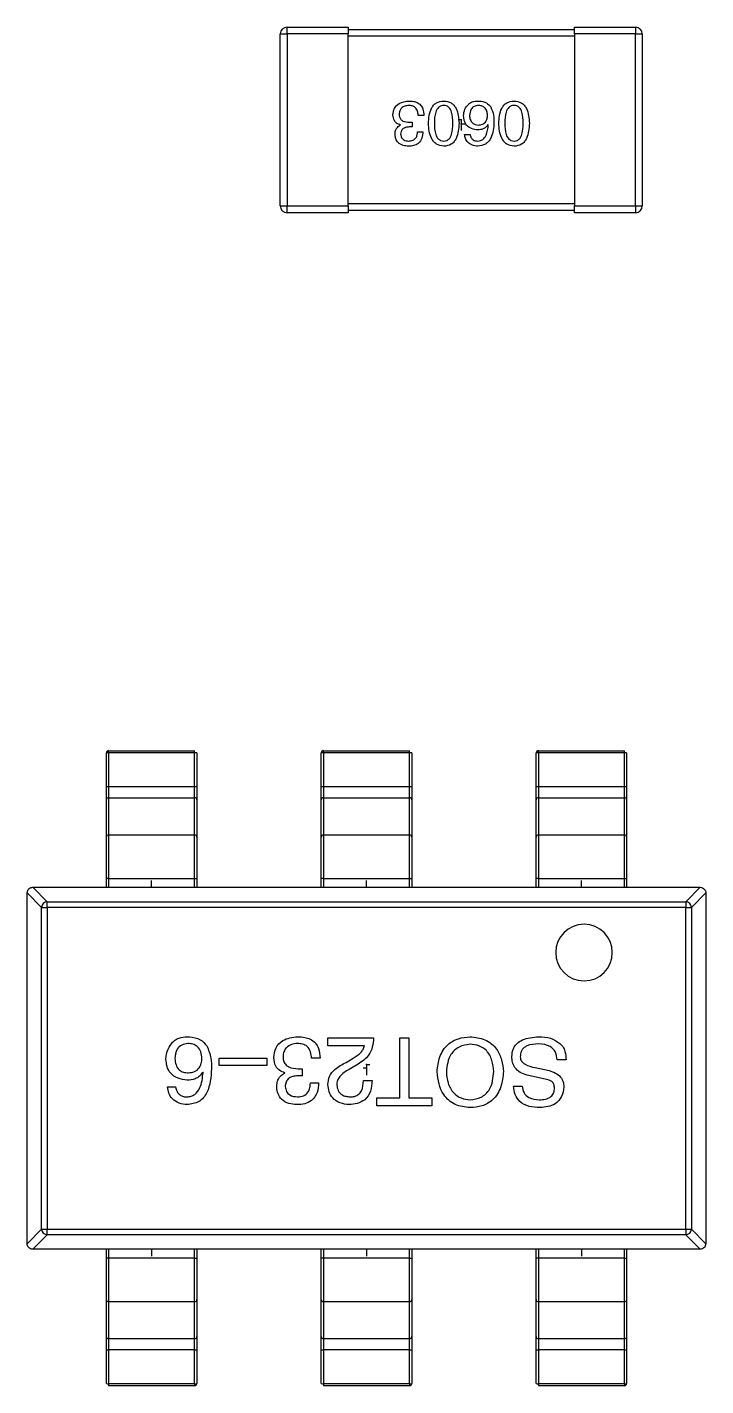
# Model space of a CAD drawing. Header units: millimetres. Extents: x 0 to 841, y 0 to 2287.
# Drawn here: x 304.12 to 310.12, y 294.21 to 306.22 of the extents above; entities that cross this region are included whole.
import ezdxf

# ---------------------------------------------------------------- set-up
doc = ezdxf.new("R2010")
doc.units = ezdxf.units.MM
doc.header["$PDSIZE"] = -1

msp = doc.modelspace()

# ---------------------------------------------------------------- linework, layer by layer
at = {"color": 7, "linetype": 'Continuous', "lineweight": 25}
for p, q in [((306.356, 304.64), (306.356, 306.16)), ((306.356, 306.16), (306.416, 306.16)), ((306.416, 306.16), (306.416, 306.22)), ((306.416, 306.22), (306.956, 306.22)), ((306.416, 306.16), (306.416, 304.64)), ((306.956, 306.16), (306.416, 306.16)), ((306.956, 306.22), (306.956, 306.16)), ((306.956, 306.2), (308.956, 306.2)), ((306.956, 304.64), (306.956, 306.16)), ((308.956, 306.14), (306.956, 306.14)), ((308.956, 306.22), (309.496, 306.22)), ((308.956, 306.16), (308.956, 306.22)), ((309.496, 306.16), (308.956, 306.16)), ((308.956, 306.16), (308.956, 304.64)), ((309.496, 306.22), (309.496, 306.16)), ((309.496, 304.64), (309.496, 306.16)), ((309.496, 306.16), (309.556, 306.16)), ((309.556, 306.16), (309.556, 304.64)), ((307.626, 305.44), (307.575, 305.44)), ((307.418, 305.353), (307.418, 305.355)), ((307.521, 305.338), (307.494, 305.338)), ((307.497, 305.379), (307.521, 305.379)), ((307.521, 305.379), (307.521, 305.338)), ((307.569, 305.296), (307.617, 305.296)), ((307.985, 305.272), (308.033, 305.272)), ((308.195, 305.357), (308.193, 305.36)), ((306.356, 304.64), (306.416, 304.64)), ((306.416, 304.64), (306.956, 304.64)), ((306.416, 304.58), (306.416, 304.64)), ((306.956, 304.58), (306.416, 304.58)), ((306.956, 304.66), (308.956, 304.66)), ((306.956, 304.64), (306.956, 304.58)), ((308.956, 304.6), (306.956, 304.6)), ((308.956, 304.64), (309.496, 304.64)), ((308.956, 304.58), (308.956, 304.64)), ((309.496, 304.58), (308.956, 304.58)), ((309.496, 304.64), (309.556, 304.64)), ((309.496, 304.64), (309.496, 304.58)), ((304.818, 299.506), (304.818, 299.805)), ((304.838, 299.806), (304.838, 299.825)), ((304.838, 299.824), (305.598, 299.824)), ((304.838, 299.806), (304.838, 299.507)), ((305.598, 299.806), (304.838, 299.806)), ((305.598, 299.806), (305.598, 299.825)), ((305.598, 299.507), (305.598, 299.806)), ((305.618, 299.805), (305.618, 299.506)), ((306.718, 299.506), (306.718, 299.805)), ((306.738, 299.806), (306.738, 299.825)), ((306.738, 299.824), (307.498, 299.824)), ((306.738, 299.806), (306.738, 299.507)), ((307.498, 299.806), (306.738, 299.806)), ((307.498, 299.806), (307.498, 299.825)), ((307.498, 299.507), (307.498, 299.806)), ((307.518, 299.805), (307.518, 299.506)), ((308.618, 299.506), (308.618, 299.805)), ((308.638, 299.806), (308.638, 299.825)), ((308.638, 299.824), (309.398, 299.824)), ((308.638, 299.806), (308.638, 299.507)), ((309.398, 299.806), (308.638, 299.806)), ((309.398, 299.806), (309.398, 299.825)), ((309.398, 299.507), (309.398, 299.806)), ((309.418, 299.805), (309.418, 299.506)), ((304.818, 299.39), (304.818, 299.506)), ((304.838, 299.507), (304.838, 299.409)), ((304.838, 299.507), (305.598, 299.507)), ((305.598, 299.409), (305.598, 299.507)), ((305.618, 299.506), (305.618, 299.39)), ((306.718, 299.39), (306.718, 299.506)), ((306.738, 299.507), (306.738, 299.409)), ((306.738, 299.507), (307.498, 299.507)), ((307.498, 299.409), (307.498, 299.507)), ((307.518, 299.506), (307.518, 299.39)), ((308.618, 299.39), (308.618, 299.506)), ((308.638, 299.507), (308.638, 299.409)), ((308.638, 299.507), (309.398, 299.507)), ((309.398, 299.409), (309.398, 299.507)), ((309.418, 299.506), (309.418, 299.39)), ((304.818, 299.062), (304.818, 299.39)), ((304.838, 299.409), (304.838, 299.081)), ((304.838, 299.409), (305.598, 299.409)), ((305.598, 299.081), (305.598, 299.409)), ((305.618, 299.39), (305.618, 299.062)), ((306.718, 299.062), (306.718, 299.39)), ((306.738, 299.409), (306.738, 299.081)), ((306.738, 299.409), (307.498, 299.409)), ((307.498, 299.081), (307.498, 299.409)), ((307.518, 299.39), (307.518, 299.062)), ((308.618, 299.062), (308.618, 299.39)), ((308.638, 299.409), (308.638, 299.081)), ((308.638, 299.409), (309.398, 299.409)), ((309.398, 299.081), (309.398, 299.409)), ((309.418, 299.39), (309.418, 299.062)), ((304.818, 298.696), (304.818, 299.062)), ((304.838, 299.081), (304.838, 298.696)), ((304.838, 299.081), (305.598, 299.081)), ((305.598, 298.696), (305.598, 299.081)), ((305.618, 299.062), (305.618, 298.696)), ((306.718, 298.696), (306.718, 299.062)), ((306.738, 299.081), (306.738, 298.696)), ((306.738, 299.081), (307.498, 299.081)), ((307.498, 298.696), (307.498, 299.081)), ((307.518, 299.062), (307.518, 298.696)), ((308.618, 298.696), (308.618, 299.062)), ((308.638, 299.081), (308.638, 298.696)), ((308.638, 299.081), (309.398, 299.081)), ((309.398, 298.696), (309.398, 299.081)), ((309.418, 299.062), (309.418, 298.696)), ((304.818, 298.618), (304.818, 298.696)), ((304.838, 298.696), (304.818, 298.696)), ((304.838, 298.696), (304.838, 298.618)), ((304.838, 298.696), (305.598, 298.696)), ((305.598, 298.696), (305.618, 298.696)), ((305.598, 298.618), (305.598, 298.696)), ((305.618, 298.696), (305.618, 298.618)), ((306.718, 298.618), (306.718, 298.696)), ((306.738, 298.696), (306.718, 298.696)), ((306.738, 298.696), (306.738, 298.618)), ((306.738, 298.696), (307.498, 298.696)), ((307.498, 298.618), (307.498, 298.696)), ((307.498, 298.696), (307.518, 298.696)), ((307.518, 298.696), (307.518, 298.618)), ((308.618, 298.618), (308.618, 298.696)), ((308.638, 298.696), (308.618, 298.696)), ((308.638, 298.696), (308.638, 298.618)), ((308.638, 298.696), (309.398, 298.696)), ((309.398, 298.618), (309.398, 298.696)), ((309.398, 298.696), (309.418, 298.696)), ((309.418, 298.696), (309.418, 298.618)), ((304.246, 298.44), (304.118, 298.569)), ((304.118, 295.468), (304.118, 298.568)), ((304.167, 298.618), (304.295, 298.489)), ((304.168, 298.618), (310.068, 298.618)), ((309.941, 298.489), (310.069, 298.618)), ((310.118, 298.569), (309.99, 298.44)), ((310.118, 298.568), (310.118, 295.468)), ((304.246, 298.44), (304.295, 298.44)), ((304.246, 295.595), (304.246, 298.44)), ((304.295, 298.489), (309.941, 298.489)), ((304.295, 298.44), (304.295, 298.489)), ((309.941, 298.44), (304.295, 298.44)), ((304.295, 298.44), (304.295, 295.595)), ((309.941, 298.489), (309.941, 298.44)), ((309.941, 295.595), (309.941, 298.44)), ((309.941, 298.44), (309.99, 298.44)), ((309.99, 298.44), (309.99, 295.595)), ((306.777, 297.286), (307.181, 297.286)), ((306.777, 297.217), (306.777, 297.286)), ((307.414, 297.286), (307.492, 297.286)), ((307.414, 296.755), (307.414, 297.286)), ((307.492, 297.286), (307.492, 296.755)), ((305.815, 297.106), (306.238, 297.106)), ((305.815, 297.043), (305.815, 297.106)), ((306.238, 297.106), (306.238, 297.043)), ((306.708, 297.106), (306.632, 297.106)), ((307.099, 297.217), (306.777, 297.217)), ((306.938, 297.07), (307, 297.106)), ((305.673, 296.981), (305.67, 296.984)), ((306.238, 297.043), (305.815, 297.043)), ((306.514, 297.014), (306.55, 297.014)), ((306.55, 297.014), (306.55, 296.951)), ((307.043, 297.053), (306.964, 297.007)), ((308.61, 297.024), (308.734, 296.997)), ((308.882, 297.092), (308.803, 297.092)), ((306.396, 296.974), (306.396, 296.978)), ((306.55, 296.951), (306.511, 296.951)), ((306.622, 296.889), (306.695, 296.889)), ((307.092, 296.909), (307.167, 296.909)), ((308.419, 296.86), (308.495, 296.86)), ((308.708, 296.919), (308.537, 296.958)), ((305.358, 296.853), (305.43, 296.853)), ((307.21, 296.755), (307.414, 296.755)), ((307.21, 296.686), (307.21, 296.755)), ((307.492, 296.755), (307.695, 296.755)), ((307.695, 296.755), (307.695, 296.686)), ((307.695, 296.686), (307.21, 296.686)), ((304.118, 295.467), (304.246, 295.595)), ((304.295, 295.546), (304.167, 295.418)), ((304.246, 295.595), (304.295, 295.595)), ((304.295, 295.595), (309.941, 295.595)), ((304.295, 295.546), (304.295, 295.595)), ((309.941, 295.546), (304.295, 295.546)), ((309.941, 295.595), (309.99, 295.595)), ((309.941, 295.595), (309.941, 295.546)), ((310.069, 295.418), (309.941, 295.546)), ((309.99, 295.595), (310.118, 295.467)), ((310.068, 295.418), (304.168, 295.418)), ((304.818, 295.34), (304.818, 295.418)), ((304.838, 295.34), (304.818, 295.34)), ((304.818, 294.973), (304.818, 295.34)), ((304.838, 295.418), (304.838, 295.34)), ((304.838, 295.34), (304.838, 294.954)), ((305.598, 295.34), (304.838, 295.34)), ((305.598, 295.34), (305.598, 295.418)), ((305.598, 294.954), (305.598, 295.34)), ((305.598, 295.34), (305.618, 295.34)), ((305.618, 295.418), (305.618, 295.34)), ((305.618, 295.34), (305.618, 294.973)), ((306.718, 295.34), (306.718, 295.418)), ((306.718, 294.973), (306.718, 295.34)), ((306.738, 295.34), (306.718, 295.34)), ((306.738, 295.418), (306.738, 295.34)), ((306.738, 295.34), (306.738, 294.954)), ((307.498, 295.34), (306.738, 295.34)), ((307.498, 295.34), (307.498, 295.418)), ((307.498, 294.954), (307.498, 295.34)), ((307.498, 295.34), (307.518, 295.34)), ((307.518, 295.418), (307.518, 295.34)), ((307.518, 295.34), (307.518, 294.973)), ((308.618, 295.34), (308.618, 295.418)), ((308.638, 295.34), (308.618, 295.34)), ((308.618, 294.973), (308.618, 295.34)), ((308.638, 295.418), (308.638, 295.34)), ((309.398, 295.34), (308.638, 295.34)), ((308.638, 295.34), (308.638, 294.954)), ((309.398, 295.34), (309.398, 295.418)), ((309.398, 295.34), (309.418, 295.34)), ((309.398, 294.954), (309.398, 295.34)), ((309.418, 295.418), (309.418, 295.34)), ((309.418, 295.34), (309.418, 294.973)), ((304.818, 294.645), (304.818, 294.973)), ((305.598, 294.954), (304.838, 294.954)), ((304.838, 294.954), (304.838, 294.626)), ((305.598, 294.626), (305.598, 294.954)), ((305.618, 294.973), (305.618, 294.645)), ((306.718, 294.645), (306.718, 294.973)), ((307.498, 294.954), (306.738, 294.954)), ((306.738, 294.954), (306.738, 294.626)), ((307.498, 294.626), (307.498, 294.954)), ((307.518, 294.973), (307.518, 294.645)), ((308.618, 294.645), (308.618, 294.973)), ((309.398, 294.954), (308.638, 294.954)), ((308.638, 294.954), (308.638, 294.626)), ((309.398, 294.626), (309.398, 294.954)), ((309.418, 294.973), (309.418, 294.645)), ((304.818, 294.53), (304.818, 294.645)), ((305.598, 294.626), (304.838, 294.626)), ((304.838, 294.626), (304.838, 294.529)), ((305.598, 294.529), (305.598, 294.626)), ((305.618, 294.645), (305.618, 294.53)), ((306.718, 294.53), (306.718, 294.645)), ((307.498, 294.626), (306.738, 294.626)), ((306.738, 294.626), (306.738, 294.529)), ((307.498, 294.529), (307.498, 294.626)), ((307.518, 294.645), (307.518, 294.53)), ((308.618, 294.53), (308.618, 294.645)), ((309.398, 294.626), (308.638, 294.626)), ((308.638, 294.626), (308.638, 294.529)), ((309.398, 294.529), (309.398, 294.626)), ((309.418, 294.645), (309.418, 294.53)), ((304.818, 294.231), (304.818, 294.53)), ((305.598, 294.529), (304.838, 294.529)), ((304.838, 294.529), (304.838, 294.23)), ((305.598, 294.23), (305.598, 294.529)), ((305.618, 294.53), (305.618, 294.231)), ((306.718, 294.231), (306.718, 294.53)), ((307.498, 294.529), (306.738, 294.529)), ((306.738, 294.529), (306.738, 294.23)), ((307.498, 294.23), (307.498, 294.529)), ((307.518, 294.53), (307.518, 294.231)), ((308.618, 294.231), (308.618, 294.53)), ((309.398, 294.529), (308.638, 294.529)), ((308.638, 294.529), (308.638, 294.23)), ((309.398, 294.23), (309.398, 294.529)), ((309.418, 294.53), (309.418, 294.231)), ((304.838, 294.23), (305.598, 294.23)), ((304.838, 294.23), (304.838, 294.211)), ((305.598, 294.23), (305.598, 294.211)), ((306.738, 294.23), (307.498, 294.23)), ((306.738, 294.23), (306.738, 294.211)), ((307.498, 294.23), (307.498, 294.211)), ((308.638, 294.23), (309.398, 294.23)), ((308.638, 294.23), (308.638, 294.211)), ((309.398, 294.23), (309.398, 294.211)), ((305.598, 294.211), (304.838, 294.211)), ((307.498, 294.211), (306.738, 294.211)), ((309.398, 294.211), (308.638, 294.211))]:
    msp.add_line(p, q, dxfattribs=at)
at = {"color": 7, "linetype": 'Continuous'}
for p, q in [((307.956, 305.4), (307.927, 305.4)), ((307.956, 305.4), (307.927, 305.4)), ((307.956, 305.4), (307.956, 305.341)), ((307.956, 305.4), (307.956, 305.341)), ((307.956, 305.365), (307.986, 305.365)), ((307.956, 305.365), (307.956, 305.306)), ((305.218, 298.618), (305.218, 298.677)), ((307.118, 298.618), (307.118, 298.677)), ((309.018, 298.618), (309.018, 298.677)), ((305.218, 298.618), (305.248, 298.618)), ((307.118, 298.618), (307.148, 298.618)), ((309.018, 298.618), (309.048, 298.618)), ((307.118, 297.018), (307.088, 297.018)), ((307.118, 297.018), (307.088, 297.018)), ((307.118, 297.051), (307.148, 297.051)), ((307.118, 297.051), (307.118, 296.992)), ((307.118, 297.018), (307.118, 296.958)), ((307.118, 297.018), (307.118, 296.958)), ((305.218, 295.418), (305.188, 295.418)), ((305.218, 295.418), (305.218, 295.358)), ((307.118, 295.418), (307.088, 295.418)), ((307.118, 295.418), (307.118, 295.358)), ((309.018, 295.418), (308.988, 295.418)), ((309.018, 295.418), (309.018, 295.358))]:
    msp.add_line(p, q, dxfattribs=at)
at = {"color": 7, "linetype": 'Continuous', "lineweight": 25}
for centre, radius, start, end in [((306.416, 306.16), 0.06, 90, 180), ((309.496, 306.16), 0.06, 0, 90), ((306.416, 304.64), 0.06, 180, 270), ((309.496, 304.64), 0.06, 270, 0), ((304.838, 299.805), 0.02, 90, 180), ((304.833, 299.709), 0.0965, 87.0366, 98.9552), ((305.603, 299.709), 0.0965, 81.0448, 92.9634), ((306.738, 299.805), 0.02, 90, 180), ((306.733, 299.709), 0.0965, 87.0366, 98.9552), ((307.503, 299.709), 0.0965, 81.0448, 92.9634), ((308.638, 299.805), 0.02, 90, 180), ((308.633, 299.709), 0.0965, 87.0366, 98.9552), ((309.403, 299.709), 0.0965, 81.0448, 92.9634), ((304.833, 299.41), 0.0965, 87.0366, 98.9552), ((305.603, 299.41), 0.0965, 81.0448, 92.9634), ((306.733, 299.41), 0.0965, 87.0366, 98.9552), ((307.503, 299.41), 0.0965, 81.0448, 92.9634), ((308.633, 299.41), 0.0965, 87.0366, 98.9552), ((309.403, 299.41), 0.0965, 81.0448, 92.9634), ((304.837, 299.39), 0.0194, 88.2746, 178.1638), ((305.599, 299.39), 0.0194, 1.8362, 91.7254), ((306.737, 299.39), 0.0194, 88.2746, 178.1638), ((307.499, 299.39), 0.0194, 1.8362, 91.7254), ((308.637, 299.39), 0.0194, 88.2746, 178.1638), ((309.399, 299.39), 0.0194, 1.8362, 91.7254), ((304.837, 299.061), 0.0194, 88.2746, 178.1638), ((305.599, 299.061), 0.0194, 1.8362, 91.7254), ((306.737, 299.061), 0.0194, 88.2746, 178.1638), ((307.499, 299.061), 0.0194, 1.8362, 91.7254), ((308.637, 299.061), 0.0194, 88.2746, 178.1638), ((309.399, 299.061), 0.0194, 1.8362, 91.7254), ((304.297, 298.438), 0.0513, 92.4062, 177.5938), ((309.939, 298.438), 0.0513, 2.4062, 87.5938), ((309.041, 298.04), 0.25, 0, 180), ((309.041, 298.04), 0.25, 180, 0), ((304.297, 295.597), 0.0513, 182.4062, 267.5938), ((309.939, 295.597), 0.0513, 272.4062, 357.5938), ((304.837, 294.974), 0.0194, 181.8362, 271.7254), ((305.599, 294.974), 0.0194, 268.2746, 358.1638), ((306.737, 294.974), 0.0194, 181.8362, 271.7254), ((307.499, 294.974), 0.0194, 268.2746, 358.1638), ((308.637, 294.974), 0.0194, 181.8362, 271.7254), ((309.399, 294.974), 0.0194, 268.2746, 358.1638), ((304.837, 294.646), 0.0194, 181.8362, 271.7254), ((305.599, 294.646), 0.0194, 268.2746, 358.1638), ((306.737, 294.646), 0.0194, 181.8362, 271.7254), ((307.499, 294.646), 0.0194, 268.2746, 358.1638), ((308.637, 294.646), 0.0194, 181.8362, 271.7254), ((309.399, 294.646), 0.0194, 268.2746, 358.1638), ((304.833, 294.625), 0.0965, 261.0448, 272.9634), ((305.603, 294.625), 0.0965, 267.0366, 278.9552), ((306.733, 294.625), 0.0965, 261.0448, 272.9634), ((307.503, 294.625), 0.0965, 267.0366, 278.9552), ((308.633, 294.625), 0.0965, 261.0448, 272.9634), ((309.403, 294.625), 0.0965, 267.0366, 278.9552), ((304.833, 294.326), 0.0965, 261.0448, 272.9634), ((305.598, 294.231), 0.02, 270, 0), ((305.603, 294.326), 0.0965, 267.0366, 278.9552), ((306.733, 294.326), 0.0965, 261.0448, 272.9634), ((307.498, 294.231), 0.02, 270, 0), ((307.503, 294.326), 0.0965, 267.0366, 278.9552), ((308.633, 294.326), 0.0965, 261.0448, 272.9634), ((309.398, 294.231), 0.02, 270, 0), ((309.403, 294.326), 0.0965, 267.0366, 278.9552)]:
    msp.add_arc(centre, radius, start, end, dxfattribs=at)
for points, knots in [([(307.352, 305.445), (307.355, 305.465), (307.36, 305.504), (307.412, 305.559), (307.463, 305.564), (307.494, 305.567)], [0, 0, 0, 0, 0.28105, 0.560203, 1, 1, 1, 1]), ([(307.492, 305.528), (307.48, 305.527), (307.457, 305.524), (307.427, 305.507), (307.41, 305.479), (307.408, 305.461), (307.407, 305.451)], [0, 0, 0, 0, 0.280836, 0.559683, 0.779441, 1, 1, 1, 1]), ([(307.575, 305.44), (307.574, 305.453), (307.572, 305.479), (307.553, 305.511), (307.523, 305.526), (307.502, 305.527), (307.492, 305.528)], [0, 0, 0, 0, 0.280929, 0.559406, 0.779167, 1, 1, 1, 1]), ([(307.494, 305.567), (307.508, 305.567), (307.533, 305.566), (307.556, 305.558), (307.567, 305.554)], [0, 0, 0, 0, 0.560492, 1, 1, 1, 1]), ([(307.567, 305.554), (307.577, 305.547), (307.599, 305.534), (307.621, 305.493), (307.624, 305.46), (307.626, 305.44)], [0, 0, 0, 0, 0.279474, 0.559495, 1, 1, 1, 1]), ([(307.665, 305.37), (307.669, 305.416), (307.673, 305.473), (307.71, 305.53), (307.744, 305.56), (307.778, 305.564), (307.801, 305.567)], [0, 0, 0, 0, 0.499687, 0.625352, 0.750869, 1, 1, 1, 1]), ([(307.801, 305.528), (307.793, 305.527), (307.776, 305.525), (307.748, 305.507), (307.72, 305.453), (307.719, 305.404), (307.718, 305.37)], [0, 0, 0, 0, 0.125208, 0.250259, 0.499246, 1, 1, 1, 1]), ([(307.801, 305.567), (307.824, 305.564), (307.858, 305.56), (307.892, 305.53), (307.929, 305.473), (307.933, 305.416), (307.936, 305.37)], [0, 0, 0, 0, 0.249123, 0.374635, 0.500323, 1, 1, 1, 1]), ([(307.882, 305.37), (307.881, 305.404), (307.88, 305.453), (307.854, 305.507), (307.826, 305.526), (307.809, 305.527), (307.801, 305.528)], [0, 0, 0, 0, 0.500896, 0.749906, 0.874864, 1, 1, 1, 1]), ([(307.976, 305.436), (307.978, 305.457), (307.982, 305.493), (308.005, 305.522), (308.016, 305.534)], [0, 0, 0, 0, 0.55918, 1, 1, 1, 1]), ([(308.016, 305.534), (308.023, 305.541), (308.038, 305.555), (308.073, 305.567), (308.098, 305.567), (308.114, 305.567)], [0, 0, 0, 0, 0.279388, 0.559544, 1, 1, 1, 1]), ([(308.105, 305.528), (308.093, 305.526), (308.068, 305.523), (308.035, 305.49), (308.031, 305.458), (308.029, 305.438)], [0, 0, 0, 0, 0.280776, 0.559966, 1, 1, 1, 1]), ([(308.188, 305.44), (308.187, 305.453), (308.184, 305.478), (308.165, 305.51), (308.135, 305.525), (308.115, 305.527), (308.105, 305.528)], [0, 0, 0, 0, 0.280779, 0.559503, 0.779325, 1, 1, 1, 1]), ([(308.114, 305.567), (308.137, 305.564), (308.178, 305.559), (308.205, 305.528), (308.217, 305.515)], [0, 0, 0, 0, 0.559584, 1, 1, 1, 1]), ([(308.217, 305.515), (308.227, 305.49), (308.244, 305.447), (308.245, 305.4), (308.245, 305.379)], [0, 0, 0, 0, 0.558783, 1, 1, 1, 1]), ([(308.287, 305.37), (308.29, 305.416), (308.294, 305.473), (308.331, 305.53), (308.366, 305.56), (308.4, 305.564), (308.423, 305.567)], [0, 0, 0, 0, 0.499687, 0.625352, 0.750869, 1, 1, 1, 1]), ([(308.423, 305.528), (308.414, 305.527), (308.398, 305.525), (308.369, 305.507), (308.342, 305.453), (308.341, 305.404), (308.34, 305.37)], [0, 0, 0, 0, 0.125208, 0.250259, 0.499246, 1, 1, 1, 1]), ([(308.423, 305.567), (308.445, 305.564), (308.479, 305.56), (308.514, 305.53), (308.551, 305.473), (308.555, 305.416), (308.558, 305.37)], [0, 0, 0, 0, 0.249123, 0.374635, 0.500323, 1, 1, 1, 1]), ([(308.504, 305.37), (308.503, 305.404), (308.501, 305.453), (308.476, 305.507), (308.447, 305.526), (308.431, 305.527), (308.423, 305.528)], [0, 0, 0, 0, 0.500896, 0.749906, 0.874864, 1, 1, 1, 1]), ([(307.418, 305.355), (307.407, 305.359), (307.386, 305.367), (307.357, 305.398), (307.354, 305.427), (307.352, 305.445)], [0, 0, 0, 0, 0.281257, 0.561403, 1, 1, 1, 1]), ([(307.407, 305.451), (307.408, 305.443), (307.408, 305.427), (307.42, 305.404), (307.449, 305.382), (307.477, 305.38), (307.497, 305.379)], [0, 0, 0, 0, 0.18739, 0.374072, 0.56088, 1, 1, 1, 1]), ([(308.101, 305.311), (308.083, 305.314), (308.046, 305.319), (308.002, 305.349), (307.98, 305.393), (307.978, 305.422), (307.976, 305.436)], [0, 0, 0, 0, 0.280617, 0.559274, 0.779238, 1, 1, 1, 1]), ([(308.029, 305.438), (308.03, 305.426), (308.033, 305.402), (308.051, 305.373), (308.079, 305.358), (308.098, 305.356), (308.107, 305.355)], [0, 0, 0, 0, 0.280784, 0.559454, 0.779294, 1, 1, 1, 1]), ([(308.107, 305.355), (308.12, 305.356), (308.145, 305.359), (308.173, 305.382), (308.185, 305.411), (308.187, 305.431), (308.188, 305.44)], [0, 0, 0, 0, 0.280297, 0.558545, 0.778963, 1, 1, 1, 1]), ([(307.37, 305.27), (307.37, 305.279), (307.371, 305.299), (307.382, 305.324), (307.398, 305.342), (307.411, 305.349), (307.418, 305.353)], [0, 0, 0, 0, 0.280228, 0.559846, 0.779841, 1, 1, 1, 1]), ([(307.49, 305.167), (307.474, 305.169), (307.441, 305.172), (307.398, 305.194), (307.375, 305.231), (307.372, 305.257), (307.37, 305.27)], [0, 0, 0, 0, 0.280832, 0.559816, 0.77948, 1, 1, 1, 1]), ([(307.494, 305.338), (307.484, 305.337), (307.464, 305.335), (307.437, 305.322), (307.423, 305.299), (307.421, 305.282), (307.42, 305.274)], [0, 0, 0, 0, 0.2809435, 0.5599268, 0.7795108, 1, 1, 1, 1]), ([(307.42, 305.274), (307.422, 305.264), (307.425, 305.245), (307.451, 305.217), (307.476, 305.215), (307.492, 305.213)], [0, 0, 0, 0, 0.281079, 0.560309, 1, 1, 1, 1]), ([(307.617, 305.296), (307.615, 305.277), (307.613, 305.239), (307.581, 305.191), (307.535, 305.17), (307.505, 305.168), (307.49, 305.167)], [0, 0, 0, 0, 0.280713, 0.558959, 0.779032, 1, 1, 1, 1]), ([(307.492, 305.213), (307.504, 305.214), (307.529, 305.216), (307.556, 305.239), (307.567, 305.268), (307.568, 305.287), (307.569, 305.296)], [0, 0, 0, 0, 0.280338, 0.55806, 0.778671, 1, 1, 1, 1]), ([(307.801, 305.167), (307.778, 305.171), (307.744, 305.176), (307.71, 305.208), (307.673, 305.266), (307.669, 305.324), (307.665, 305.37)], [0, 0, 0, 0, 0.248785, 0.374282, 0.499955, 1, 1, 1, 1]), ([(307.718, 305.37), (307.719, 305.337), (307.72, 305.287), (307.747, 305.234), (307.776, 305.215), (307.793, 305.214), (307.801, 305.213)], [0, 0, 0, 0, 0.500906, 0.749819, 0.874781, 1, 1, 1, 1]), ([(307.801, 305.213), (307.809, 305.214), (307.826, 305.215), (307.854, 305.234), (307.88, 305.288), (307.881, 305.337), (307.882, 305.37)], [0, 0, 0, 0, 0.125131, 0.250047, 0.49906, 1, 1, 1, 1]), ([(307.936, 305.37), (307.933, 305.324), (307.93, 305.266), (307.893, 305.207), (307.859, 305.175), (307.824, 305.17), (307.801, 305.167)], [0, 0, 0, 0, 0.500012, 0.625693, 0.751201, 1, 1, 1, 1]), ([(308.101, 305.167), (308.085, 305.169), (308.053, 305.173), (308.013, 305.198), (307.991, 305.234), (307.987, 305.26), (307.985, 305.272)], [0, 0, 0, 0, 0.280542, 0.559408, 0.779403, 1, 1, 1, 1]), ([(308.033, 305.272), (308.035, 305.263), (308.04, 305.245), (308.057, 305.224), (308.079, 305.214), (308.094, 305.214), (308.101, 305.213)], [0, 0, 0, 0, 0.280442, 0.5594108, 0.7795263, 1, 1, 1, 1]), ([(308.245, 305.379), (308.242, 305.33), (308.238, 305.269), (308.198, 305.208), (308.161, 305.176), (308.125, 305.171), (308.101, 305.167)], [0, 0, 0, 0, 0.4996441, 0.6253276, 0.750848, 1, 1, 1, 1]), ([(308.193, 305.36), (308.187, 305.351), (308.176, 305.334), (308.143, 305.315), (308.117, 305.313), (308.101, 305.311)], [0, 0, 0, 0, 0.280289, 0.560345, 1, 1, 1, 1]), ([(308.101, 305.213), (308.109, 305.214), (308.125, 305.216), (308.153, 305.231), (308.187, 305.278), (308.192, 305.325), (308.195, 305.357)], [0, 0, 0, 0, 0.125456, 0.250769, 0.499842, 1, 1, 1, 1]), ([(308.423, 305.167), (308.4, 305.171), (308.365, 305.176), (308.332, 305.208), (308.295, 305.266), (308.291, 305.324), (308.287, 305.37)], [0, 0, 0, 0, 0.248785, 0.374282, 0.499955, 1, 1, 1, 1]), ([(308.34, 305.37), (308.341, 305.337), (308.342, 305.287), (308.369, 305.234), (308.398, 305.215), (308.414, 305.214), (308.423, 305.213)], [0, 0, 0, 0, 0.500906, 0.749819, 0.874781, 1, 1, 1, 1]), ([(308.423, 305.213), (308.431, 305.214), (308.447, 305.215), (308.476, 305.234), (308.501, 305.288), (308.503, 305.337), (308.504, 305.37)], [0, 0, 0, 0, 0.125131, 0.250047, 0.49906, 1, 1, 1, 1]), ([(308.558, 305.37), (308.555, 305.324), (308.551, 305.266), (308.515, 305.207), (308.481, 305.175), (308.446, 305.17), (308.423, 305.167)], [0, 0, 0, 0, 0.500012, 0.625693, 0.751201, 1, 1, 1, 1]), ([(304.118, 298.569), (304.119, 298.576), (304.121, 298.59), (304.134, 298.606), (304.151, 298.616), (304.162, 298.617), (304.167, 298.618)], [0, 0, 0, 0, 0.271004, 0.562201, 0.788976, 1, 1, 1, 1]), ([(304.118, 298.569), (304.118, 298.568), (304.118, 298.568), (304.118, 298.568), (304.118, 298.568)], [0, 0, 0, 0, 0.560507, 1, 1, 1, 1]), ([(304.168, 298.618), (304.168, 298.618), (304.167, 298.618), (304.167, 298.618), (304.167, 298.618)], [0, 0, 0, 0, 0.559429, 1, 1, 1, 1]), ([(310.069, 298.618), (310.069, 298.618), (310.068, 298.618), (310.068, 298.618), (310.068, 298.618)], [0, 0, 0, 0, 0.5605067, 1, 1, 1, 1]), ([(310.069, 298.618), (310.076, 298.617), (310.09, 298.615), (310.106, 298.601), (310.116, 298.585), (310.117, 298.574), (310.118, 298.569)], [0, 0, 0, 0, 0.271004, 0.562201, 0.788976, 1, 1, 1, 1]), ([(310.118, 298.568), (310.118, 298.568), (310.118, 298.568), (310.118, 298.568), (310.118, 298.569)], [0, 0, 0, 0, 0.559429, 1, 1, 1, 1]), ([(305.345, 297.099), (305.348, 297.13), (305.354, 297.185), (305.389, 297.228), (305.404, 297.247)], [0, 0, 0, 0, 0.55918, 1, 1, 1, 1]), ([(305.404, 297.247), (305.415, 297.257), (305.437, 297.278), (305.489, 297.295), (305.528, 297.295), (305.552, 297.296)], [0, 0, 0, 0, 0.279388, 0.559544, 1, 1, 1, 1]), ([(305.539, 297.237), (305.52, 297.234), (305.483, 297.229), (305.433, 297.18), (305.427, 297.132), (305.424, 297.102)], [0, 0, 0, 0, 0.280776, 0.559966, 1, 1, 1, 1]), ([(305.663, 297.106), (305.661, 297.125), (305.657, 297.162), (305.628, 297.21), (305.583, 297.233), (305.554, 297.235), (305.539, 297.237)], [0, 0, 0, 0, 0.280779, 0.559503, 0.779325, 1, 1, 1, 1]), ([(305.552, 297.296), (305.586, 297.291), (305.647, 297.283), (305.688, 297.237), (305.706, 297.217)], [0, 0, 0, 0, 0.559584, 1, 1, 1, 1]), ([(306.298, 297.112), (306.302, 297.142), (306.309, 297.201), (306.387, 297.283), (306.464, 297.291), (306.511, 297.296)], [0, 0, 0, 0, 0.28105, 0.560203, 1, 1, 1, 1]), ([(306.508, 297.237), (306.49, 297.235), (306.454, 297.231), (306.409, 297.205), (306.385, 297.164), (306.381, 297.136), (306.38, 297.122)], [0, 0, 0, 0, 0.280836, 0.559683, 0.779441, 1, 1, 1, 1]), ([(306.632, 297.106), (306.631, 297.125), (306.628, 297.163), (306.599, 297.212), (306.553, 297.234), (306.523, 297.236), (306.508, 297.237)], [0, 0, 0, 0, 0.280929, 0.559406, 0.779167, 1, 1, 1, 1]), ([(306.511, 297.296), (306.532, 297.295), (306.569, 297.295), (306.604, 297.282), (306.619, 297.276)], [0, 0, 0, 0, 0.560492, 1, 1, 1, 1]), ([(306.619, 297.276), (306.635, 297.266), (306.668, 297.246), (306.701, 297.184), (306.705, 297.135), (306.708, 297.106)], [0, 0, 0, 0, 0.279474, 0.559495, 1, 1, 1, 1]), ([(307.181, 297.286), (307.178, 297.259), (307.174, 297.206), (307.135, 297.117), (307.078, 297.077), (307.043, 297.053)], [0, 0, 0, 0, 0.281037, 0.561511, 1, 1, 1, 1]), ([(307.742, 296.988), (307.747, 297.032), (307.757, 297.12), (307.826, 297.23), (307.929, 297.286), (307.999, 297.292), (308.034, 297.296)], [0, 0, 0, 0, 0.280766, 0.559553, 0.779356, 1, 1, 1, 1]), ([(308.034, 297.23), (308, 297.225), (307.933, 297.215), (307.841, 297.128), (307.83, 297.041), (307.824, 296.988)], [0, 0, 0, 0, 0.280824, 0.560143, 1, 1, 1, 1]), ([(308.034, 297.296), (308.078, 297.291), (308.168, 297.282), (308.27, 297.199), (308.317, 297.092), (308.325, 297.022), (308.329, 296.988)], [0, 0, 0, 0, 0.280263, 0.55858, 0.778975, 1, 1, 1, 1]), ([(308.243, 296.988), (308.24, 297.021), (308.234, 297.088), (308.188, 297.174), (308.113, 297.221), (308.06, 297.227), (308.034, 297.23)], [0, 0, 0, 0, 0.280886, 0.559907, 0.779495, 1, 1, 1, 1]), ([(308.403, 297.122), (308.405, 297.143), (308.409, 297.184), (308.443, 297.238), (308.52, 297.286), (308.59, 297.292), (308.639, 297.296)], [0, 0, 0, 0, 0.186972, 0.373347, 0.560154, 1, 1, 1, 1]), ([(308.639, 297.233), (308.603, 297.231), (308.558, 297.229), (308.512, 297.202), (308.493, 297.183), (308.481, 297.158), (308.479, 297.141), (308.478, 297.132)], [0, 0, 0, 0, 0.499082, 0.6244462, 0.7496317, 0.8747384, 1, 1, 1, 1]), ([(308.639, 297.296), (308.676, 297.295), (308.741, 297.294), (308.796, 297.259), (308.819, 297.243)], [0, 0, 0, 0, 0.561832, 1, 1, 1, 1]), ([(308.803, 297.092), (308.801, 297.116), (308.796, 297.162), (308.736, 297.225), (308.676, 297.23), (308.639, 297.233)], [0, 0, 0, 0, 0.281068, 0.559952, 1, 1, 1, 1]), ([(308.819, 297.243), (308.831, 297.233), (308.855, 297.211), (308.879, 297.158), (308.881, 297.117), (308.882, 297.092)], [0, 0, 0, 0, 0.280017, 0.560188, 1, 1, 1, 1]), ([(305.424, 297.102), (305.426, 297.084), (305.43, 297.048), (305.457, 297.004), (305.499, 296.981), (305.528, 296.979), (305.542, 296.978)], [0, 0, 0, 0, 0.280784, 0.559454, 0.779294, 1, 1, 1, 1]), ([(305.542, 296.978), (305.561, 296.979), (305.598, 296.983), (305.64, 297.017), (305.659, 297.062), (305.662, 297.091), (305.663, 297.106)], [0, 0, 0, 0, 0.280297, 0.558545, 0.778963, 1, 1, 1, 1]), ([(305.706, 297.217), (305.721, 297.181), (305.747, 297.115), (305.748, 297.045), (305.748, 297.014)], [0, 0, 0, 0, 0.558783, 1, 1, 1, 1]), ([(306.396, 296.978), (306.38, 296.984), (306.349, 296.996), (306.305, 297.041), (306.301, 297.085), (306.298, 297.112)], [0, 0, 0, 0, 0.2812566, 0.5614026, 1, 1, 1, 1]), ([(306.38, 297.122), (306.38, 297.11), (306.382, 297.085), (306.399, 297.051), (306.443, 297.018), (306.485, 297.015), (306.514, 297.014)], [0, 0, 0, 0, 0.18739, 0.374072, 0.56088, 1, 1, 1, 1]), ([(307, 297.106), (307.025, 297.121), (307.059, 297.142), (307.09, 297.184), (307.096, 297.206), (307.099, 297.217)], [0, 0, 0, 0, 0.5596257, 0.7799928, 1, 1, 1, 1]), ([(308.537, 296.958), (308.517, 296.964), (308.475, 296.977), (308.429, 297.019), (308.406, 297.071), (308.404, 297.105), (308.403, 297.122)], [0, 0, 0, 0, 0.2804409, 0.5594509, 0.7794736, 1, 1, 1, 1]), ([(308.478, 297.132), (308.478, 297.124), (308.476, 297.108), (308.485, 297.085), (308.5, 297.067), (308.539, 297.039), (308.578, 297.03), (308.61, 297.024)], [0, 0, 0, 0, 0.125132, 0.250051, 0.3751, 0.500419, 1, 1, 1, 1]), ([(305.532, 296.912), (305.505, 296.916), (305.45, 296.923), (305.383, 296.969), (305.351, 297.034), (305.347, 297.077), (305.345, 297.099)], [0, 0, 0, 0, 0.280617, 0.559274, 0.779238, 1, 1, 1, 1]), ([(305.748, 297.014), (305.743, 296.94), (305.737, 296.848), (305.678, 296.757), (305.623, 296.709), (305.568, 296.701), (305.532, 296.696)], [0, 0, 0, 0, 0.499644, 0.625328, 0.750848, 1, 1, 1, 1]), ([(305.67, 296.984), (305.661, 296.971), (305.644, 296.946), (305.596, 296.917), (305.556, 296.914), (305.532, 296.912)], [0, 0, 0, 0, 0.280289, 0.560345, 1, 1, 1, 1]), ([(305.532, 296.765), (305.544, 296.766), (305.568, 296.769), (305.611, 296.791), (305.661, 296.861), (305.668, 296.933), (305.673, 296.981)], [0, 0, 0, 0, 0.125456, 0.250769, 0.4998424, 1, 1, 1, 1]), ([(306.777, 296.873), (306.779, 296.898), (306.784, 296.949), (306.845, 297.022), (306.903, 297.051), (306.938, 297.07)], [0, 0, 0, 0, 0.278936, 0.55895, 1, 1, 1, 1]), ([(306.964, 297.007), (306.934, 296.99), (306.892, 296.965), (306.857, 296.911), (306.856, 296.883), (306.856, 296.87)], [0, 0, 0, 0, 0.559716, 0.780121, 1, 1, 1, 1]), ([(308.034, 296.67), (307.988, 296.675), (307.898, 296.684), (307.768, 296.798), (307.752, 296.916), (307.742, 296.988)], [0, 0, 0, 0, 0.281135, 0.560381, 1, 1, 1, 1]), ([(307.824, 296.988), (307.827, 296.954), (307.834, 296.886), (307.879, 296.8), (307.954, 296.749), (308.007, 296.742), (308.034, 296.738)], [0, 0, 0, 0, 0.280882, 0.560067, 0.779616, 1, 1, 1, 1]), ([(308.329, 296.988), (308.324, 296.942), (308.315, 296.851), (308.247, 296.737), (308.141, 296.678), (308.069, 296.672), (308.034, 296.67)], [0, 0, 0, 0, 0.280853, 0.559628, 0.779347, 1, 1, 1, 1]), ([(308.034, 296.738), (308.068, 296.743), (308.136, 296.752), (308.229, 296.844), (308.238, 296.933), (308.243, 296.988)], [0, 0, 0, 0, 0.280748, 0.559819, 1, 1, 1, 1]), ([(308.734, 296.997), (308.753, 296.991), (308.79, 296.979), (308.834, 296.944), (308.859, 296.899), (308.861, 296.869), (308.862, 296.853)], [0, 0, 0, 0, 0.280633, 0.560163, 0.77988, 1, 1, 1, 1]), ([(306.324, 296.85), (306.325, 296.864), (306.326, 296.893), (306.342, 296.93), (306.366, 296.959), (306.386, 296.969), (306.396, 296.974)], [0, 0, 0, 0, 0.280228, 0.559846, 0.779841, 1, 1, 1, 1]), ([(306.511, 296.951), (306.496, 296.95), (306.465, 296.948), (306.425, 296.928), (306.403, 296.893), (306.401, 296.869), (306.399, 296.856)], [0, 0, 0, 0, 0.280943, 0.559927, 0.779511, 1, 1, 1, 1]), ([(306.695, 296.889), (306.692, 296.86), (306.688, 296.803), (306.641, 296.732), (306.572, 296.7), (306.527, 296.697), (306.504, 296.696)], [0, 0, 0, 0, 0.280713, 0.558959, 0.779032, 1, 1, 1, 1]), ([(306.508, 296.765), (306.526, 296.766), (306.562, 296.768), (306.603, 296.803), (306.62, 296.847), (306.621, 296.875), (306.622, 296.889)], [0, 0, 0, 0, 0.280338, 0.55806, 0.778671, 1, 1, 1, 1]), ([(306.964, 296.696), (306.937, 296.699), (306.884, 296.705), (306.818, 296.747), (306.784, 296.81), (306.78, 296.852), (306.777, 296.873)], [0, 0, 0, 0, 0.280638, 0.559382, 0.779283, 1, 1, 1, 1]), ([(306.856, 296.87), (306.858, 296.853), (306.863, 296.82), (306.895, 296.783), (306.935, 296.768), (306.961, 296.766), (306.974, 296.765)], [0, 0, 0, 0, 0.2802931, 0.5585641, 0.7789353, 1, 1, 1, 1]), ([(307.167, 296.909), (307.165, 296.878), (307.161, 296.815), (307.112, 296.738), (307.037, 296.702), (306.989, 296.698), (306.964, 296.696)], [0, 0, 0, 0, 0.28072, 0.559084, 0.779116, 1, 1, 1, 1]), ([(306.974, 296.765), (306.987, 296.765), (307.014, 296.767), (307.05, 296.785), (307.086, 296.832), (307.089, 296.877), (307.092, 296.909)], [0, 0, 0, 0, 0.187355, 0.374008, 0.560834, 1, 1, 1, 1]), ([(308.652, 296.67), (308.62, 296.671), (308.557, 296.674), (308.473, 296.713), (308.427, 296.785), (308.422, 296.835), (308.419, 296.86)], [0, 0, 0, 0, 0.281051, 0.56001, 0.779449, 1, 1, 1, 1]), ([(308.495, 296.86), (308.498, 296.839), (308.504, 296.799), (308.561, 296.747), (308.614, 296.742), (308.646, 296.738)], [0, 0, 0, 0, 0.280336, 0.559431, 1, 1, 1, 1]), ([(308.78, 296.843), (308.779, 296.854), (308.778, 296.876), (308.753, 296.909), (308.725, 296.915), (308.708, 296.919)], [0, 0, 0, 0, 0.281065, 0.560857, 1, 1, 1, 1]), ([(305.532, 296.696), (305.508, 296.699), (305.46, 296.704), (305.4, 296.742), (305.368, 296.797), (305.361, 296.834), (305.358, 296.853)], [0, 0, 0, 0, 0.280542, 0.559408, 0.779403, 1, 1, 1, 1]), ([(305.43, 296.853), (305.434, 296.84), (305.44, 296.812), (305.466, 296.781), (305.499, 296.766), (305.521, 296.765), (305.532, 296.765)], [0, 0, 0, 0, 0.280442, 0.559411, 0.779526, 1, 1, 1, 1]), ([(306.504, 296.696), (306.48, 296.698), (306.43, 296.702), (306.367, 296.736), (306.332, 296.792), (306.327, 296.83), (306.324, 296.85)], [0, 0, 0, 0, 0.280832, 0.559816, 0.77948, 1, 1, 1, 1]), ([(306.399, 296.856), (306.402, 296.842), (306.406, 296.812), (306.445, 296.771), (306.484, 296.767), (306.508, 296.765)], [0, 0, 0, 0, 0.2810787, 0.5603094, 1, 1, 1, 1]), ([(308.646, 296.738), (308.664, 296.74), (308.7, 296.742), (308.748, 296.761), (308.777, 296.8), (308.779, 296.829), (308.78, 296.843)], [0, 0, 0, 0, 0.2812578, 0.5607413, 0.7798506, 1, 1, 1, 1]), ([(308.862, 296.853), (308.858, 296.824), (308.851, 296.765), (308.776, 296.683), (308.699, 296.674), (308.652, 296.67)], [0, 0, 0, 0, 0.281149, 0.560398, 1, 1, 1, 1]), ([(304.118, 295.468), (304.118, 295.468), (304.118, 295.467), (304.118, 295.467), (304.118, 295.467)], [0, 0, 0, 0, 0.559429, 1, 1, 1, 1]), ([(304.167, 295.418), (304.16, 295.419), (304.146, 295.421), (304.129, 295.434), (304.12, 295.45), (304.119, 295.461), (304.118, 295.467)], [0, 0, 0, 0, 0.271004, 0.562201, 0.788976, 1, 1, 1, 1]), ([(310.118, 295.467), (310.117, 295.46), (310.115, 295.446), (310.102, 295.429), (310.085, 295.42), (310.074, 295.418), (310.069, 295.418)], [0, 0, 0, 0, 0.271004, 0.562201, 0.788976, 1, 1, 1, 1]), ([(310.118, 295.467), (310.118, 295.467), (310.118, 295.467), (310.118, 295.468), (310.118, 295.468)], [0, 0, 0, 0, 0.560507, 1, 1, 1, 1]), ([(304.167, 295.418), (304.167, 295.418), (304.168, 295.418), (304.168, 295.418), (304.168, 295.418)], [0, 0, 0, 0, 0.5605067, 1, 1, 1, 1]), ([(310.068, 295.418), (310.068, 295.418), (310.068, 295.418), (310.069, 295.418), (310.069, 295.418)], [0, 0, 0, 0, 0.559429, 1, 1, 1, 1])]:
    msp.add_open_spline(points, degree=3, knots=knots, dxfattribs=at)
at = {"color": 7, "linetype": 'Continuous'}
for p in [(307.956, 305.4), (307.956, 305.4), (307.956, 305.365), (305.218, 298.618), (307.118, 298.618), (309.018, 298.618), (307.118, 297.051), (307.118, 297.018), (307.118, 297.018), (305.218, 295.418), (307.118, 295.418), (309.018, 295.418)]:
    msp.add_point(p, dxfattribs=at)

doc.saveas('drawing.dxf')
